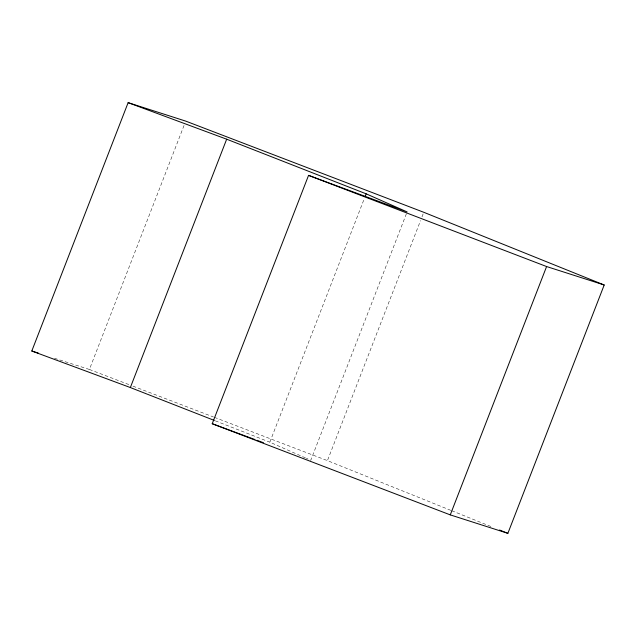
<?xml version="1.0" encoding="UTF-8"?>
<svg xmlns="http://www.w3.org/2000/svg" width="636" height="636" viewBox="0 0 636 636"><rect width="100%" height="100%" fill="white"/><g stroke="black" fill="none" stroke-linecap="round" stroke-linejoin="round"><path stroke-width="0.48" stroke-dasharray="3.18 2.39" d="M54.465 358.267L89.406 369.46L184.297 124.807M305.439 457.896L269.839 442.171L364.372 198.44M406.388 213.76L310.781 460.257L306.329 458.294M450.797 510.342L327.437 460.631L420.547 220.597M421.978 216.9L423.767 212.281M89.406 369.46L129.227 384.716M132.932 386.132L213.513 417.001M214.443 417.351L327.437 460.631M215.334 420.833L269.839 442.171M451.719 510.716L492.224 527.037"/><path stroke-width="0.95" d="M214.411 420.468L130.348 387.547L31.8 351.008L128.13 102.658L185.728 121.118L423.767 212.281L604.2 284.992L507.87 533.342L450.272 514.882L212.233 423.719L308.563 175.369L407.104 211.907L366.161 193.829L226.67 139.197L128.13 102.658M130.348 387.547L226.67 139.197M365.088 196.596L366.161 193.829M450.272 514.882L546.594 266.54L604.2 284.992M31.8 351.008L38.406 353.123M212.233 423.719L254.996 439.571M256.857 440.263L263.368 442.68M308.563 175.369L546.594 266.54M499.586 530.003L507.87 533.342"/></g></svg>
